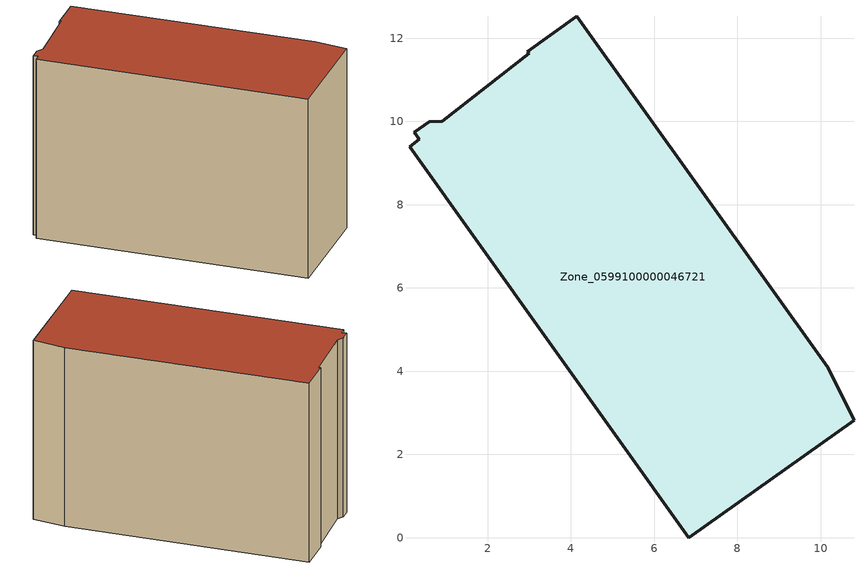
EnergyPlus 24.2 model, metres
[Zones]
Zone_0599100000046721
 floor ground (C_G): 10.17,4.09 10.8,2.82 6.83,0 0.12,9.39 0.36,9.57 0.23,9.73 0.59,9.99 0.91,10 3,11.63 2.95,11.68 4.14,12.53 z0
 wall outside (C_F): 0.12,9.39 6.83,0 10.8,2.82 10.17,4.09 4.14,12.53 2.95,11.68 3,11.63 0.91,10 0.59,9.99 0.23,9.73 0.36,9.57 0.12,9.39 z0:8.02
 roof outside (C_R): 10.8,2.82 10.17,4.09 4.14,12.53 2.95,11.68 3,11.63 0.91,10 0.59,9.99 0.23,9.73 0.36,9.57 0.12,9.39 6.83,0 z8.02
[BUILDING]
Pand.0599100000046721: North Axis=0; Terrain=City; Loads Convergence Tolerance Value=0.04; Temperature Convergence Tolerance Value=0.4; Solar Distribution=FullExterior; Maximum Number of Warmup Days=25; Minimum Number of Warmup Days=1
[Site:Location]
Rotterdam.The.Hague.AP_ZH_NLD Design_Conditions: Latitude=51.96; Longitude=4.45; Time Zone=1; Elevation=-4.5
[SITE:GROUNDTEMPERATURE:BUILDINGSURFACE]
18, 18, 18, 18, 18, 18, 18, 18, 18, 18, 18, 18
[MATERIAL] Thermal Absorptance=0.9; Solar Absorptance=0.7; Visible Absorptance=0.7
Name | Roughness | Thickness | Conductivity | Density | Specific Heat
G.TI.1975-1991 | MediumSmooth | 0.15 | 0.288461 | 540 | 1210
F.TI.1975-1991 | Rough | 0.3 | 0.230769 | 1920 | 840
R.TI.1975-1991 | MediumRough | 0.2 | 0.153846 | 1500 | 1000
[CONSTRUCTION]
C_G: G.TI.1975-1991
C_F: F.TI.1975-1991
C_R: R.TI.1975-1991
[ZONE]
Zone_0599100000046721: Type=1; Multiplier=1; Ceiling Height=Autocalculate; Volume=Autocalculate; Floor Area=autocalculate; Part of Total Floor Area=Yes
[ZONEINFILTRATION:DESIGNFLOWRATE]
Infil_Zone_0599100000046721: Zone or ZoneList or Space or SpaceList=Zone_0599100000046721; Schedule=AlwaysOn; Design Flow Rate Calculation Method=Flow/Area; Flow Rate per Floor Area=0.003; Constant Term Coefficient=1; Temperature Term Coefficient=0; Velocity Term Coefficient=0; Velocity Squared Term Coefficient=0
[HVACTEMPLATE:ZONE:IDEALLOADSAIRSYSTEM]
Zone_0599100000046721: Maximum Heating Supply Air Temperature=50; Minimum Cooling Supply Air Temperature=13; Maximum Heating Supply Air Humidity Ratio=0.0156; Minimum Cooling Supply Air Humidity Ratio=0.0077; Heating Limit=NoLimit; Cooling Limit=NoLimit; Dehumidification Control Type=ConstantSensibleHeatRatio; Cooling Sensible Heat Ratio=0.7; Dehumidification Setpoint=60; Humidification Control Type=None; Humidification Setpoint=30; Outdoor Air Method=None; Outdoor Air Flow Rate per Person=0.00944; Outdoor Air Flow Rate per Zone Floor Area=0; Outdoor Air Flow Rate per Zone=0; Demand Controlled Ventilation Type=None; Outdoor Air Economizer Type=NoEconomizer; Heat Recovery Type=None; Sensible Heat Recovery Effectiveness=0.7; Latent Heat Recovery Effectiveness=0.65
[ZONECONTROL:THERMOSTAT]
ThermostatControl_Zone_0599100000046721: Zone or ZoneList=Zone_0599100000046721; Control Type Schedule=DualSetpointControlType; Control 1=Thermostat_Zone_0599100000046721; Temperature Difference Between Cutout And Setpoint=0
[THERMOSTATSETPOINT:DUALSETPOINT]
Thermostat_Zone_0599100000046721: Heating Setpoint Temperature Schedule=HeatingSetpoint_Zone_0599100000046721; Cooling Setpoint Temperature Schedule=CoolingSetpoint_Zone_0599100000046721
[SCHEDULE:COMPACT]
HeatingSetpoint_Zone_0599100000046721: Through: 12/31, For: AllDays, Until: 24:00, 21
CoolingSetpoint_Zone_0599100000046721: Through: 12/31, For: AllDays, Until: 24:00, 24
DualSetpointControlType: Through: 12/31, For: AllDays, Until: 24:00, 4
AlwaysOn: Through: 12/31, For: AllDays, Until: 24:00, 1
